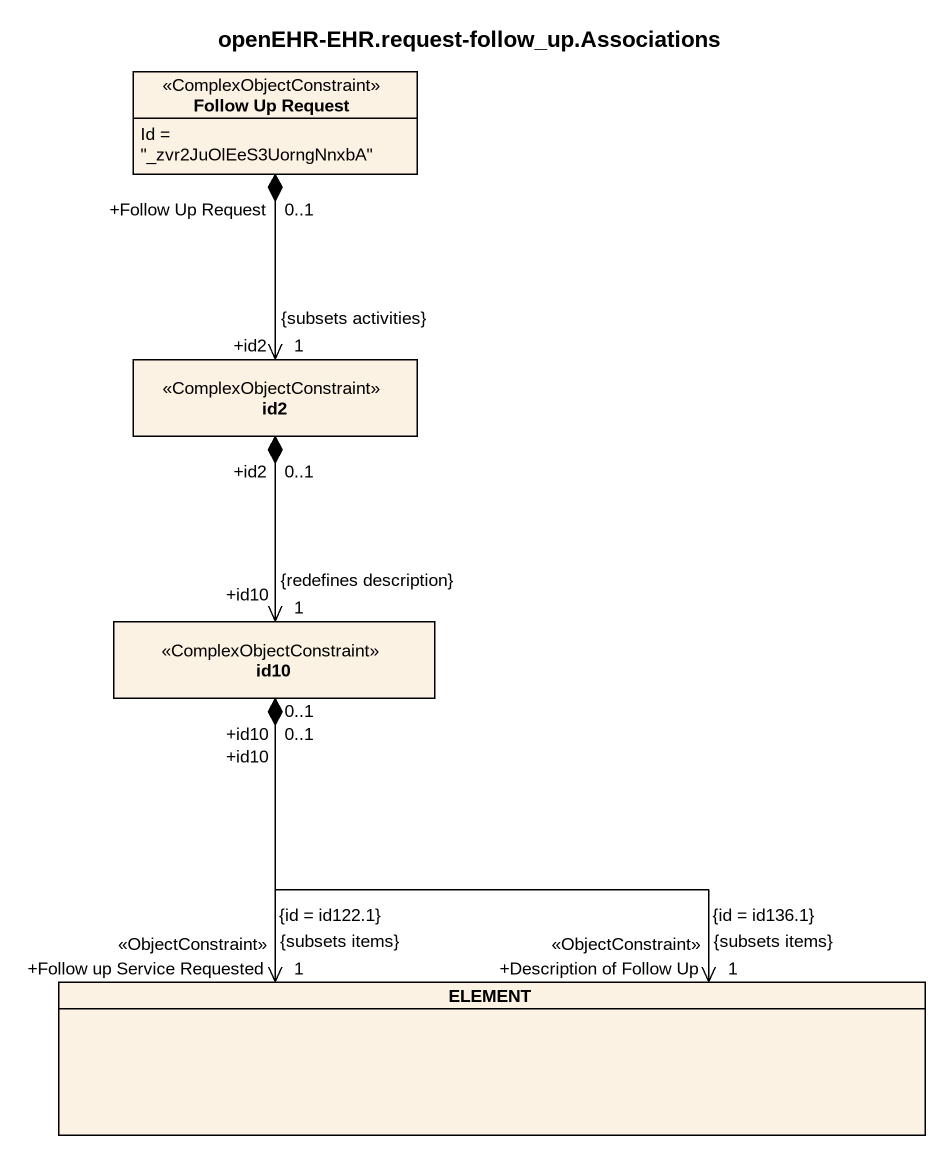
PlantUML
@startuml
title openEHR-EHR.request-follow_up.Associations
hide circle
hide empty members
class "Follow Up Request" as Follow_Up_Request <<ComplexObjectConstraint>> {
  Id = "_zvr2JuOlEeS3UorngNnxbA"
}
class id2 <<ComplexObjectConstraint>>
class id10 <<ComplexObjectConstraint>>
class ELEMENT
Follow_Up_Request "+Follow Up Request\n0..1" *--> "+id2\n1\n{subsets activities}" id2
id2 "+id2\n0..1" *--> "+id10\n1\n{redefines description}" id10
id10 "+id10\n0..1" *--> "+Description of Follow Up\n<<ObjectConstraint>>\n1\n{id = id136.1}\n{subsets items}" ELEMENT
id10 "+id10\n0..1" *--> "+Follow up Service Requested\n<<ObjectConstraint>>\n1\n{id = id122.1}\n{subsets items}" ELEMENT
@enduml
